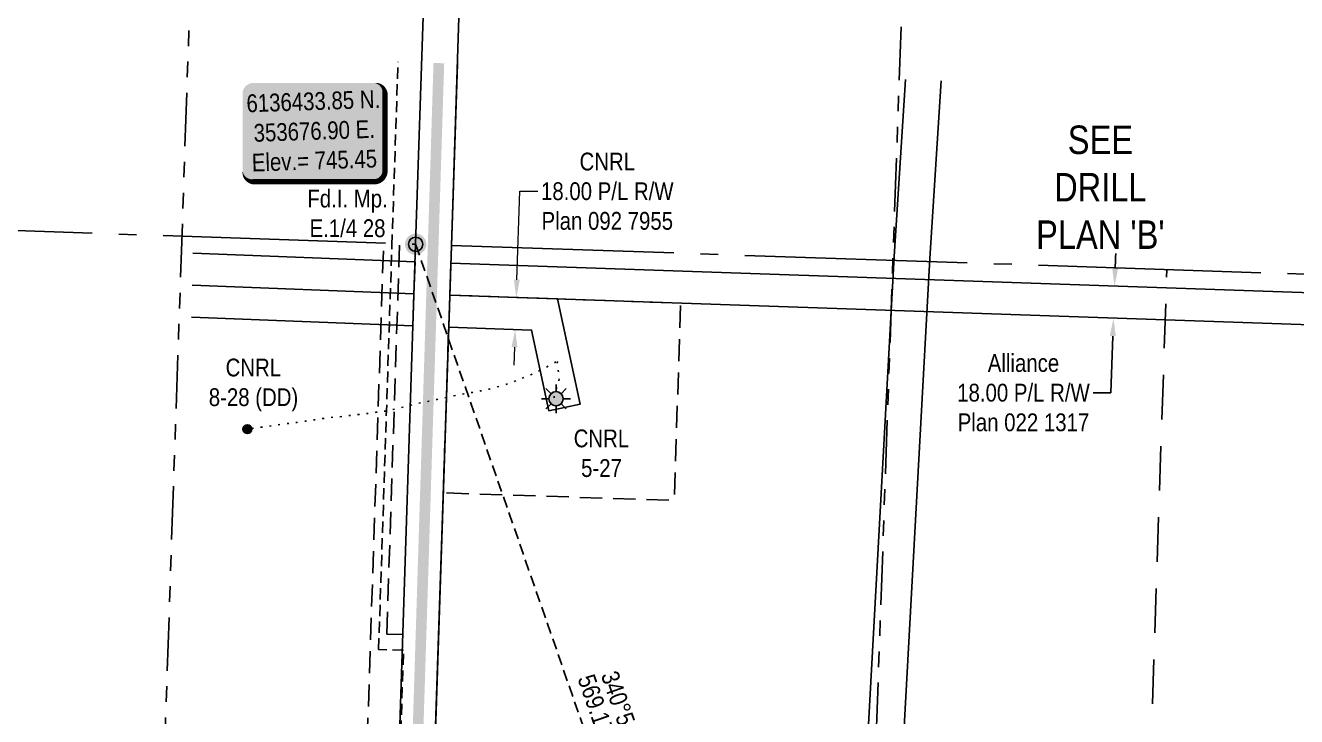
# Model space of a CAD drawing. Extents: x 352640 to 362586, y 6129835 to 6140596.
# Drawn here: x 353458 to 354172, y 6136168 to 6136557 of the extents above; entities that cross this region are included whole.
import ezdxf
from ezdxf.enums import TextEntityAlignment as Align

# ---------------------------------------------------------------- set-up
doc = ezdxf.new("R2010")
doc.units = 0
doc.header["$LTSCALE"] = 5
doc.header["$PDMODE"] = 34
doc.header["$PDSIZE"] = 0.03
for name, pattern in [('foc-ACCESSROAD', [3.75, 2.5, -1.25]), ('foc-DOT', [1, 0.2, -0.8]), ('foc-DRILLPATH', [14.75, 6, -1.75, 1.75, -1.75, 1.75, -1.75]), ('foc-FLOWLINE', [3.75, 2.5, -1.25]), ('foc-LSD', [8, 5, -3]), ('foc-QUARTERLINE', [33, 25, -3, 2, -3]), ('foc-TIELINE', [1.875, 1.25, -0.625]), ('UG_PIPE', [1.875, 1.25, -0.625])]:
    doc.linetypes.add(name, pattern=pattern)
doc.layers.get('Defpoints').update_dxf_attribs({"color": 9})
for name, color, linetype in [('ABADATA-DRILL', 8, 'foc-DOT'), ('ABADATA-DRILL-T', 8, 'Continuous'), ('AS-PIPE-UG', 44, 'UG_PIPE'), ('AS-ROADS', 254, 'Continuous'), ('AS-TELUS', 224, 'foc-TEL'), ('C-RW', 13, 'Continuous'), ('C-WS', 13, 'foc-ACCESSROAD'), ('C-WS-S', 13, 'Continuous'), ('DETAIL-HZ-Existing', 8, 'foc-DOT'), ('DETAIL-T', 7, 'Continuous'), ('F-EZE', 190, 'foc-FLOWLINE'), ('F-RW', 190, 'Continuous'), ('F-WS-S', 190, 'Continuous'), ('L-BD', 7, 'Continuous'), ('L-DETAIL-T', 3, 'Continuous'), ('L-MON', 1, 'Continuous'), ('L-MON-T', 1, 'Continuous'), ('L-QSEC', 8, 'foc-QUARTERLINE'), ('L-SEC', 7, 'Continuous'), ('L-SECTION-LSD', 7, 'foc-LSD'), ('L-TIE', 7, 'foc-TIELINE'), ('P-PDRILLPATH', 12, 'foc-DRILLPATH')]:
    doc.layers.add(name, color=color, linetype=linetype)
doc.layers.add('C-WS-T', color=13, linetype='Continuous', lineweight=9)
doc.styles.add('80', font='ARIALN.TTF', dxfattribs={"height": 10})
doc.styles.add('80CG', font='ARIALN.TTF', dxfattribs={"height": 10})
doc.styles.add('80L', font='ARIALN.TTF', dxfattribs={"height": 10})
doc.styles.add('80LS', font='ARIALNI.TTF', dxfattribs={"height": 10})
doc.styles.add('foc-LtypeFont', font='ARIALN.TTF', dxfattribs={"height": 7.35})
doc.linetypes.add('foc-TEL', pattern='A,2,-1,["T",foc-LtypeFont,S=0.2,R=0,X=-0.425,Y=-0.75],-1.24,8', length=12.24)
doc.linetypes.add('foc-TEL-NOLINE', pattern='A,0,-2,["T",foc-LtypeFont,S=0.2,R=0,X=-0.425,Y=-0.75],-10.24', length=12.24)
doc.dimstyles.new('Compass 5 000', dxfattribs={"dimscale": 5, "dimtxt": 9, "dimasz": 2, "dimexe": 0.2, "dimexo": 0.0625, "dimgap": 0.5, "dimtad": 0, "dimtih": 1, "dimtoh": 1, "dimzin": 0, "dimdsep": 46, "dimtxsty": '80CG', "dimcen": 0.1, "dimse1": 1, "dimse2": 1, "dimclrd": 256, "dimclrt": 256, "dimaunit": 1, "dimadec": 4, "dimazin": 0, "dimtfac": 0.06, "dimtofl": 0, "dimtmove": 0, "dimatfit": 1, "dimfxl": 0.2, "dimtolj": 1, "dimtzin": 0, "dimlwd": -1, "dimarcsym": 0})

# ---------------------------------------------------------------- blocks, each defined once
blk = doc.blocks.new('*D42')
at = {"layer": 'Defpoints', "color": 0, "transparency": 16777216}
for p in [(354040.87, 6136411.26), (354040.24, 6136393.27), (354068.99, 6136392.27)]:
    blk.add_point(p, dxfattribs=at)
at = {"layer": 'F-WS-S', "transparency": 16777216}
for p, q in [((354069.96, 6136420.25), (354070.31, 6136430.25)), ((354068.64, 6136382.28), (354067.53, 6136350.4)), ((354067.53, 6136350.4), (354057.53, 6136350.4))]:
    blk.add_line(p, q, dxfattribs=at)
for points in [[(354068.3, 6136420.31), (354071.63, 6136420.19), (354069.61, 6136410.26)], [(354066.97, 6136382.34), (354070.3, 6136382.22), (354068.99, 6136392.27)]]:
    blk.add_solid(points, dxfattribs=at)
at = {"layer": 'F-WS-S', "transparency": 16777216, "insert": (354018.44, 6136350.4), "char_height": 10, "attachment_point": 5, "style": '80CG'}
blk.add_mtext('\\A1;Alliance\\P18.00 P/L R/W\\PPlan 022 1317', dxfattribs=at)
blk = doc.blocks.new('GAS')
h = blk.add_hatch(color=255)
h.dxf.hatch_style = 1
edge = h.paths.add_edge_path()
edge.add_arc((0, 0), 0.9, 0, 360)
for p, q in [((0, 0.81), (0, 1.62)), ((-0.81, 0), (-1.62, 0)), ((-0.57, 0.57), (-1.14, 1.14)), ((0.57, 0.57), (1.14, 1.14)), ((1.62, 0), (0.81, 0)), ((-0.57, -0.57), (-1.14, -1.14)), ((0, -0.81), (0, -1.62)), ((1.14, -1.14), (0.57, -0.57))]:
    blk.add_line(p, q)
blk.add_circle((0, 0), 0.8)
blk = doc.blocks.new('*D44')
at = {"layer": 'C-WS-T', "transparency": 16777216}
for p, q in [((353733.78, 6136413.94), (353735.51, 6136463.61)), ((353735.51, 6136463.61), (353745.51, 6136463.61)), ((353732.46, 6136375.97), (353732.11, 6136365.98))]:
    blk.add_line(p, q, dxfattribs=at)
for points in [[(353732.11, 6136414), (353735.44, 6136413.88), (353733.43, 6136403.95)], [(353730.79, 6136376.03), (353734.12, 6136375.91), (353732.8, 6136385.96)]]:
    blk.add_solid(points, dxfattribs=at)
at = {"layer": 'Defpoints', "color": 0, "transparency": 16777216}
for p in [(353730.58, 6136404.05), (353733.43, 6136403.95), (353729.95, 6136386.06)]:
    blk.add_point(p, dxfattribs=at)
at = {"layer": 'C-WS-T', "transparency": 16777216, "insert": (353784.59, 6136463.61), "char_height": 10, "attachment_point": 5, "style": '80CG'}
blk.add_mtext('\\A1;CNRL\\P18.00 P/L R/W\\PPlan 092 7955', dxfattribs=at)
blk = doc.blocks.new('fdia')
at = {"color": 255, "const_width": 1}
blk.add_lwpolyline([(-0.5, 0, 1), (0.5, 0, 1)], format="xyb", close=True, dxfattribs=at)
blk = doc.blocks.new('Fdiaa')
blk.add_blockref('fdia', (0, 0))
blk = doc.blocks.new('fdib')
at = {"color": 1, "const_width": 1.6}
blk.add_lwpolyline([(-0.4, 0, 1), (0.4, 0, 1)], format="xyb", close=True, dxfattribs=at)
at = {"color": 1}
blk.add_circle((0, 0), 0.8, dxfattribs=at)
blk = doc.blocks.new('Fdibb')
blk.add_blockref('fdib', (0, 0))
blk = doc.blocks.new('fdicc')
for name in ['Fdibb', 'Fdiaa']:
    blk.add_blockref(name, (0, 0))
blk = doc.blocks.new('FDI')
blk.add_blockref('fdicc', (0, 0))
blk = doc.blocks.new('*U51')
h = blk.add_hatch(color=254)
edge = h.paths.add_edge_path()
edge.add_line((-34, -28.5), (34, -28.5))
edge.add_arc((34, -22.5), 6, 270, 360)
edge.add_line((40, -22.5), (40, 21))
edge.add_arc((34, 21), 6, 0, 90)
edge.add_line((34, 27), (-34, 27))
edge.add_arc((-34, 21), 6, 90, 180)
edge.add_line((-40, 21), (-40, -22.5))
edge.add_arc((-34, -22.5), 6, 180, 270)
at = {"color": 1, "flags": 128}
blk.add_lwpolyline([(-34, -28.5, 3, 3, 0), (34, -28.5, 3, 3, 0.414214), (40, -22.5, 3, 3, 0), (40, 21, 3, 0, 0.414214), (34, 27, 0, 0, 0), (-34, 27, 0, 0, 0.414214), (-40, 21, 0, 0, 0), (-40, -22.5, 0, 3, 0.414214)], format="xyseb", close=True, dxfattribs=at)
blk.add_lwpolyline([(-37.56, 9.89, 0, 10, 0), (0, 0, 5, 5, 0)], format="xyseb", dxfattribs=at)
at = {"color": 1, "style": '80'}
blk.add_attdef('ENTER_TEXT_001', (-35.99, -5), '', height=10, dxfattribs=at)
blk = doc.blocks.new('BH-Existing')
at = {"layer": 'ABADATA-DRILL-T'}
h = blk.add_hatch(color=256, dxfattribs=at)
h.dxf.hatch_style = 1
edge = h.paths.add_edge_path()
edge.add_arc((0, 0), 0.5, 0, 360)
blk.add_circle((0, 0), 0.5, dxfattribs=at)

msp = doc.modelspace()

# ---------------------------------------------------------------- linework, layer by layer
at = {"layer": 'ABADATA-DRILL', "flags": 128}
msp.add_lwpolyline([(353754.742, 6136347.583), (353754.742, 6136347.583), (353754.746, 6136347.693), (353754.841, 6136348.74), (353755.302, 6136350.576), (353756.089, 6136352.92), (353757.089, 6136355.318), (353757.713, 6136358.748), (353757.023, 6136362.992), (353756.316, 6136366.407), (353756.563, 6136368.129), (353757.318, 6136369.164), (353757.412, 6136369.281), (353757.444, 6136369.33), (353757.464, 6136369.35), (353757.453, 6136369.33), (353757.329, 6136369.204), (353757.091, 6136368.952), (353756.73, 6136368.624), (353756.246, 6136368.22), (353755.642, 6136367.779), (353754.966, 6136367.312), (353754.241, 6136366.856), (353753.455, 6136366.391), (353752.578, 6136365.9), (353751.591, 6136365.383), (353750.494, 6136364.869), (353749.285, 6136364.319), (353747.972, 6136363.642), (353746.577, 6136362.888), (353745.102, 6136362.147), (353743.558, 6136361.428), (353741.934, 6136360.721), (353740.19, 6136360.019), (353738.264, 6136359.243), (353736.196, 6136358.431), (353734.068, 6136357.591), (353731.897, 6136356.693), (353729.708, 6136355.825), (353727.501, 6136355.028), (353725.237, 6136354.313), (353722.915, 6136353.669), (353720.575, 6136353.087), (353718.225, 6136352.514), (353715.856, 6136351.973), (353713.469, 6136351.482), (353711.034, 6136351.042), (353708.579, 6136350.623), (353706.204, 6136350.182), (353703.909, 6136349.748), (353701.593, 6136349.294), (353699.256, 6136348.802), (353696.779, 6136348.294), (353694.151, 6136347.791), (353691.442, 6136347.23), (353688.783, 6136346.668), (353686.153, 6136346.115), (353683.574, 6136345.56), (353681.055, 6136345.004), (353678.586, 6136344.455), (353676.147, 6136343.896), (353673.737, 6136343.316), (353671.346, 6136342.705), (353668.985, 6136342.102), (353666.645, 6136341.52), (353664.326, 6136340.957), (353661.989, 6136340.454), (353659.555, 6136340.044), (353657.103, 6136339.725), (353654.753, 6136339.433), (353652.532, 6136339.137), (353650.352, 6136338.849), (353648.062, 6136338.575), (353645.693, 6136338.313), (353643.273, 6136338.043), (353640.953, 6136337.75), (353638.753, 6136337.463), (353636.513, 6136337.187), (353634.215, 6136336.953), (353631.797, 6136336.753), (353629.308, 6136336.495), (353626.918, 6136336.214), (353624.647, 6136335.91), (353622.334, 6136335.536), (353619.922, 6136335.176), (353617.409, 6136334.819), (353614.946, 6136334.45), (353612.554, 6136334.119), (353609.902, 6136333.777), (353582.378, 6136329.958)], dxfattribs=at)
at = {"layer": 'AS-PIPE-UG'}
msp.add_lwpolyline([(353637.537, 6135644.44), (353650.739, 6136044.265), (353664.731, 6136043.786), (353668.26, 6136150.672), (353670.076, 6136205.694), (353656.086, 6136206.175), (353663.58, 6136433.157), (353666.991, 6136536.467)], dxfattribs=at)
at = {"layer": 'AS-ROADS', "const_width": 5.998, "flags": 128}
msp.add_lwpolyline([(353656.007, 6135484.569), (353669.267, 6135873.035), (353689.941, 6136535.656)], dxfattribs=at)
at = {"layer": 'AS-TELUS', "linetype": 'foc-TEL-NOLINE', "flags": 128}
msp.add_lwpolyline([(353642.649, 6134785.215), (353700.369, 6136535.335)], dxfattribs=at)
at = {"layer": 'C-RW', "flags": 128}
for points in [[(353550.902, 6136392.835), (353675.383, 6136387.964), (353675.946, 6136405.957), (353551.281, 6136410.834)], [(353751.818, 6136340.267), (353742.019, 6136385.656), (353695.462, 6136387.265), (353696.079, 6136405.245), (353756.635, 6136403.166), (353769.387, 6136344.058), (353751.818, 6136340.267)]]:
    msp.add_lwpolyline(points, dxfattribs=at)
at = {"layer": 'C-WS', "flags": 128}
msp.add_lwpolyline([(353696.079, 6136405.245), (353825.829, 6136400.775), (353822.168, 6136289.891), (353692.412, 6136294.174)], close=True, dxfattribs=at)
at = {"layer": 'F-EZE'}
msp.add_line((353660.669, 6136214.801), (353669.974, 6136214.489), dxfattribs=at)
at = {"layer": 'F-EZE', "flags": 128}
for points in [[(353632.4, 6135630.569), (353658.897, 6136434.039)], [(353660.669, 6136214.801), (353667.89, 6136433.737)]]:
    msp.add_lwpolyline(points, dxfattribs=at)
at = {"layer": 'F-RW', "flags": 128}
for points in [[(353952.107, 6136526.384), (353945.812, 6136427.028), (353922.947, 6136010.342), (353726.536, 6135805.981), (353720.649, 6135627.61), (353740.633, 6135626.94), (353746.267, 6135797.656), (353942.505, 6136001.837), (353965.772, 6136425.848), (353972.097, 6136525.677)], [(353551.281, 6136410.834), (353675.946, 6136405.957), (353676.569, 6136423.95), (353551.661, 6136428.836)], [(354599.733, 6136374.709), (354494.931, 6136377.725), (353696.079, 6136405.245), (353696.669, 6136423.235), (354495.521, 6136395.715), (354600.238, 6136392.701)]]:
    msp.add_lwpolyline(points, dxfattribs=at)
at = {"layer": 'L-QSEC'}
msp.add_line((353696.996, 6136433.176), (354500.447, 6136406.166), dxfattribs=at)
at = {"layer": 'L-SEC'}
for p, q in [((353703.372, 6137237.759), (353676.896, 6136433.852)), ((353723.476, 6137237.097), (353697, 6136433.19)), ((353650.385, 6135629.966), (353676.896, 6136433.852)), ((353670.485, 6135629.292), (353696.997, 6136433.189))]:
    msp.add_line(p, q, dxfattribs=at)
at = {"layer": 'L-SECTION-LSD'}
msp.add_line((354072.215, 6135615.825), (354099.006, 6136419.425), dxfattribs=at)
at = {"layer": 'L-TIE'}
msp.add_line((353863.639, 6135896.343), (353676.896, 6136433.852), dxfattribs=at)
at = {"layer": 'P-PDRILLPATH', "flags": 128}
msp.add_lwpolyline([(353982.028, 6135794.634), (353930.837, 6136018.822), (354082.642, 6140350.736)], dxfattribs=at)

# ---------------------------------------------------------------- block references
at = {"layer": 'ABADATA-DRILL-T', "xscale": 4.998731350000005, "yscale": 4.998731350000005, "zscale": 5.000000000000012}
msp.add_blockref('BH-Existing', (353582.378, 6136329.958), dxfattribs=at)
at = {"layer": 'C-WS-S', "color": 3, "xscale": 4.998720000000008, "yscale": 4.998720000000008, "zscale": 4.998720000000008}
msp.add_blockref('GAS', (353755.81, 6136347.032), dxfattribs=at)
at = {"layer": 'L-MON', "xscale": 5.000000000000034, "yscale": 5.000000000000034, "zscale": 5.000000000000034}
msp.add_blockref('FDI', (353676.896, 6136433.852), dxfattribs=at)
at = {"layer": 'L-MON', "color": 30, "xscale": 5.000000000000005, "yscale": 5.000000000000005, "zscale": 5.000000000000005}
msp.add_blockref('FDI', (353676.906, 6136433.848), dxfattribs=at)

# ---------------------------------------------------------------- texts
at = {"layer": 'C-WS-T', "insert": (353765.395, 6136329.759), "char_height": 9.99744, "attachment_point": 1, "style": '80L'}
msp.add_mtext_dynamic_manual_height_columns('\\pi0.32672;CNRL\\P\\pi4.4628;5-27', width=30.84352, gutter_width=50, heights=[0], dxfattribs=at)
at = {"layer": 'DETAIL-HZ-Existing', "insert": (353546.498, 6136369.597), "char_height": 9.99746, "attachment_point": 1, "style": '80L'}
msp.add_mtext_dynamic_manual_height_columns('\\pi23.634;CNRL\\P\\pi14.175;8-28 (DD)', width=77.45737, gutter_width=50, heights=[0], dxfattribs=at)
at = {"layer": 'L-BD', "style": '80L'}
for s, p in [('569.17 (Tie)', (353781.431, 6136161.915)), ("340°50'30''", (353794.891, 6136166.591))]:
    msp.add_text(s, height=10, rotation=289.1584, dxfattribs=at).set_placement(p, align=Align.MIDDLE)

# ---------------------------------------------------------------- dimensions: what is measured, and where the dimension line sits
at = {"layer": 'C-WS-T', "color": 3}
dim = msp.add_linear_dim(base=(353733.43, 6136403.947), p1=(353729.953, 6136386.062), p2=(353730.579, 6136404.046), angle=88.006964, text='CNRL\\P18.00 P/L R/W\\PPlan 092 7955', dimstyle='Compass 5 000', dxfattribs=at)
dim.commit()
dim.dimension.update_dxf_attribs({"geometry": '*D44', "text_midpoint": (353784.592, 6136463.614), "dimtype": 161})
at = {"layer": 'F-WS-S', "color": 3}
dim = msp.add_linear_dim(base=(354068.987, 6136392.274), p1=(354040.866, 6136411.259), p2=(354040.24, 6136393.274), angle=268.006401, text='Alliance\\P18.00 P/L R/W\\PPlan 022 1317', dimstyle='Compass 5 000', dxfattribs=at)
dim.commit()
dim.dimension.update_dxf_attribs({"geometry": '*D42', "text_midpoint": (354018.444, 6136350.403), "dimtype": 161})

# ---------------------------------------------------------------- next in the draw order: texts
at = {"layer": 'L-DETAIL-T', "insert": (354061.639, 6136465.904), "char_height": 15.99594, "width": 93.15682, "attachment_point": 5, "style": '80CG', "bg_fill": 3, "box_fill_scale": 1.15, "bg_fill_color": 256, "bg_fill_true_color": 256, "bg_fill_transparency": 0}
msp.add_mtext("SEE DRILL PLAN 'B'", dxfattribs=at)
at = {"layer": 'L-MON-T', "insert": (353638.627, 6136464.538), "char_height": 9.99404, "width": 44.30278, "attachment_point": 2, "style": '80LS', "bg_fill": 3, "box_fill_scale": 1.15, "bg_fill_color": 256, "bg_fill_true_color": 256, "bg_fill_transparency": 0}
msp.add_mtext('{\\fArial Narrow|b0|i0|c0|p34;Fd.I. Mp.\\PE.1/4 28}', dxfattribs=at)

# ---------------------------------------------------------------- next in the draw order: linework, layer by layer
at = {"layer": 'L-QSEC', "flags": 128}
msp.add_lwpolyline([(352875.467, 6136461.245), (353676.896, 6136433.852)], dxfattribs=at)
at = {"layer": 'P-PDRILLPATH', "flags": 128}
msp.add_lwpolyline([(353950.74, 6135755.641), (353531.845, 6136032.815), (353678.646, 6140365.734)], dxfattribs=at)

# ---------------------------------------------------------------- next in the draw order: block references
at = {"layer": 'DETAIL-T'}
ref = msp.add_blockref('*U51', (353619.672, 6136497.5), dxfattribs=at)
ref.add_attrib('ENTER_TEXT_001', '6136433.85 N.', (353582.002, 6136507.993), dxfattribs={"layer": '0', "color": 1, "height": 10, "rotation": 1.925425, "style": '80'})
ref.add_attrib('ENTER_TEXT_002', '353676.90 E.', (353586.037, 6136491.411), dxfattribs={"layer": '0', "color": 1, "height": 10, "rotation": 1.925425, "style": '80'})
ref.add_attrib('ENTER_TEXT_003', 'Elev.= 745.45', (353585.009, 6136474.701), dxfattribs={"layer": '0', "color": 1, "height": 10, "rotation": 1.925425, "style": '80'})

doc.saveas('drawing.dxf')
